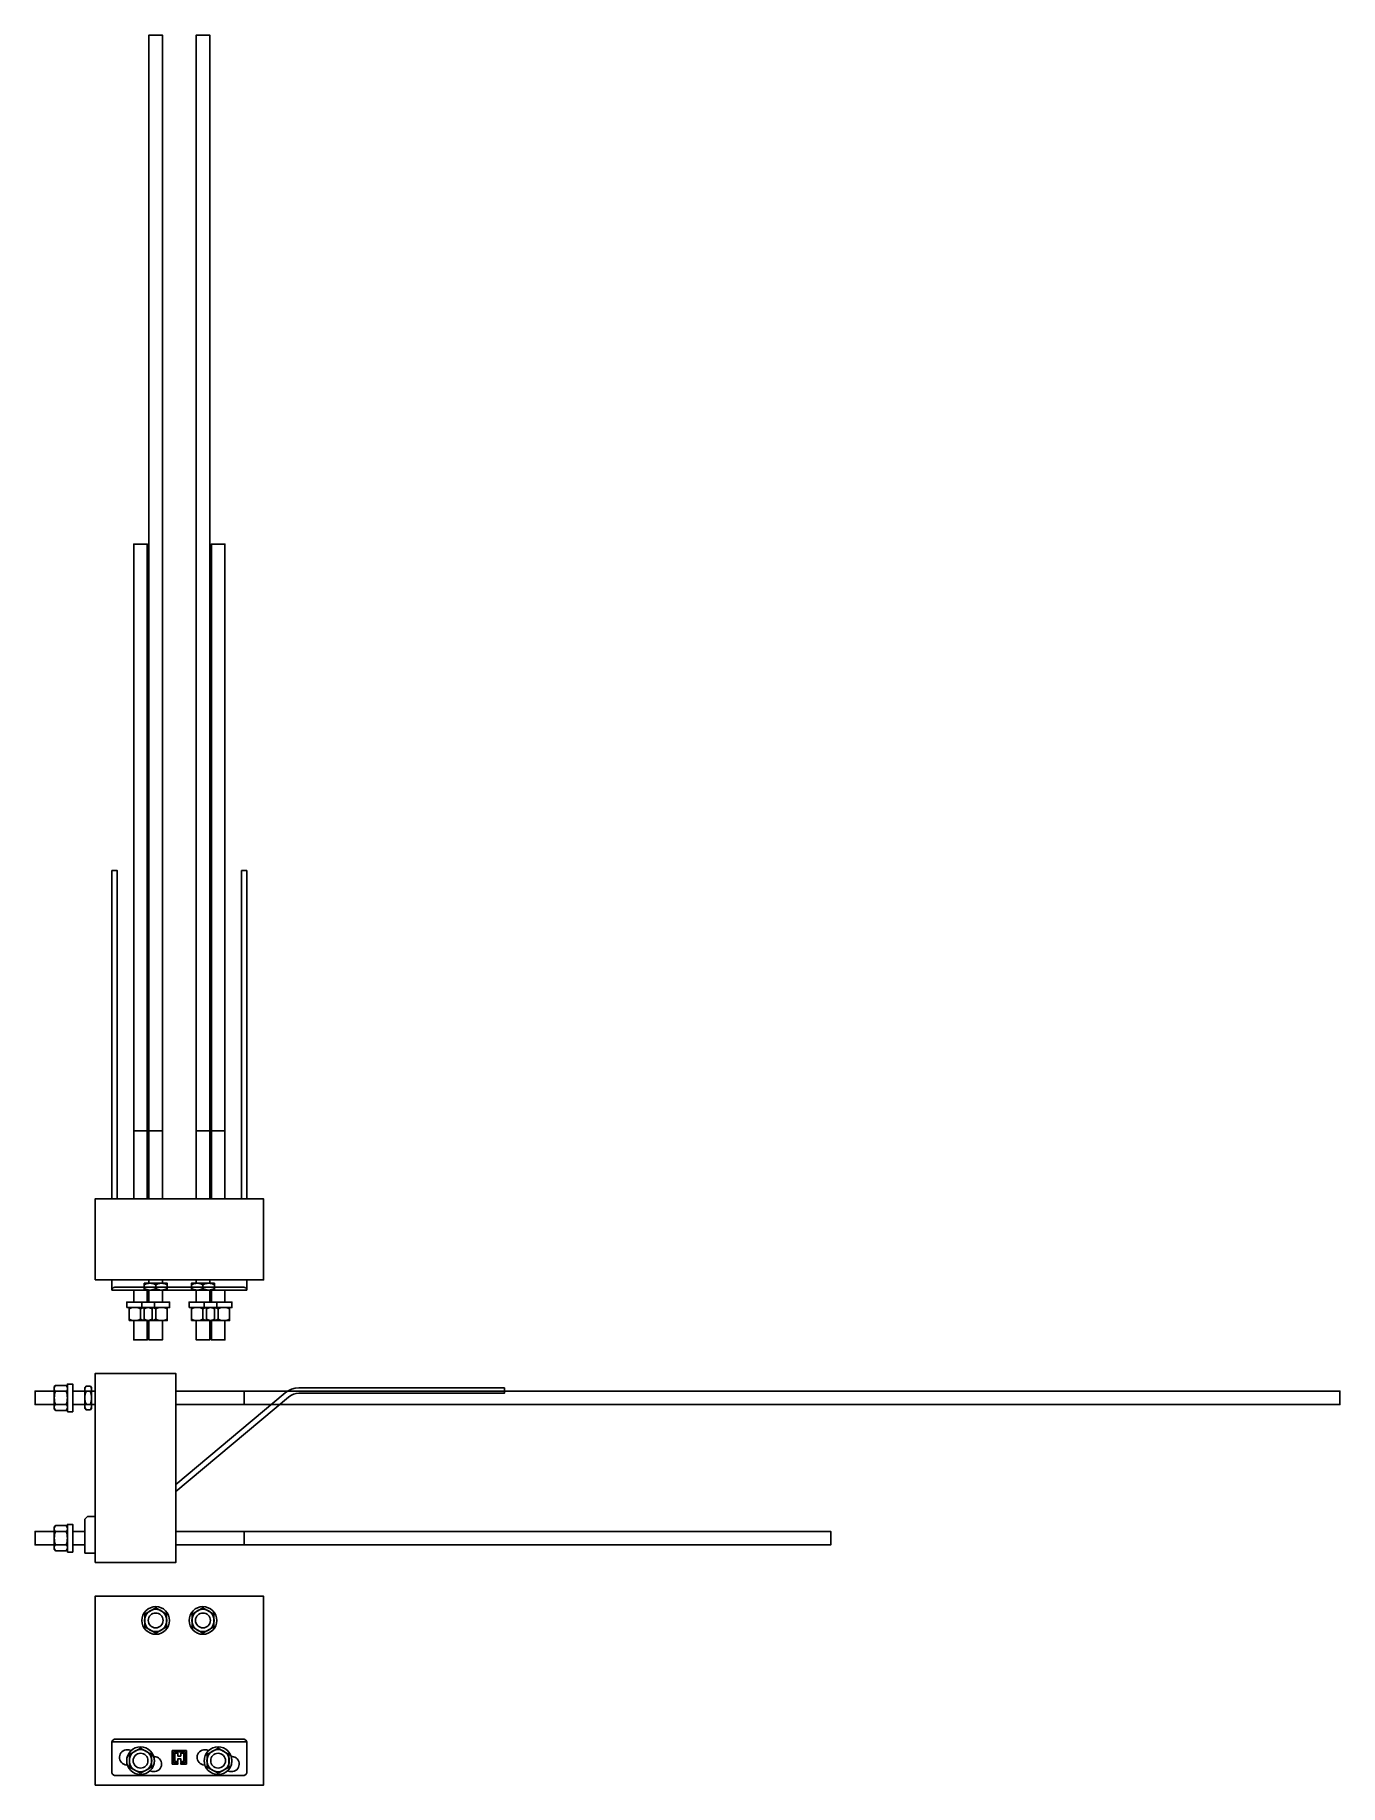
# Model space of a CAD drawing. Extents: x -89 to 1846, y -749 to 1846.
import ezdxf

# ---------------------------------------------------------------- set-up
doc = ezdxf.new("R2010")
doc.units = 0
doc.layers.add('Halfen', color=7, linetype='CONTINUOUS')

msp = doc.modelspace()

# ---------------------------------------------------------------- linework, layer by layer
at = {"layer": 'Halfen', "color": 7}
for p, q in [((90, -15), (90, -5)), ((160, -15), (160, -5)), ((67.5, -60.4), (67.5, -41)), ((90, -60.4), (90, -41)), ((160, -60.4), (160, -41)), ((182.5, -60.4), (182.5, -41)), ((-60.4, -165.185), (-41, -165.185)), ((-15, -165.185), (-5, -165.185)), ((-60.4, -184.815), (-41, -184.815)), ((-15, -184.815), (-5, -184.815)), ((-60.4, -373.185), (-41, -373.185)), ((-60.4, -392.815), (-41, -392.815)), ((25.101, -685), (224.899, -685))]:
    msp.add_line(p, q, dxfattribs=at)
for points in [[(100, 221), (100, 1846), (80, 1846), (80, 221)], [(170, 221), (170, 1846), (150, 1846), (150, 221)], [(77.5, 221), (77.5, 1091), (57.5, 1091), (57.5, 221)], [(192.5, 221), (192.5, 1091), (172.5, 1091), (172.5, 221)], [(25, 607.068), (25, 120), (33, 120), (33, 607.068)], [(217, 607.068), (217, 120), (225, 120), (225, 607.068)], [(57.5, 221), (57.5, 120), (77.5, 120), (77.5, 221)], [(80, 221), (80, 120), (100, 120), (100, 221)], [(150, 221), (150, 120), (170, 120), (170, 221)], [(172.5, 221), (172.5, 120), (192.5, 120), (192.5, 221)], [(0, 0), (250, 0), (250, 120), (0, 120)], [(25, -15), (225, -15), (225, 0), (25, 0)], [(80, 0), (80, -5), (100, -5), (100, 0)], [(150, 0), (150, -5), (170, -5), (170, 0)], [(57.5, -15), (57.5, -33), (77.5, -33), (77.5, -15)], [(73, -15), (107, -15), (107, -5), (73, -5)], [(80, -15), (80, -33), (100, -33), (100, -15)], [(143, -15), (177, -15), (177, -5), (143, -5)], [(150, -15), (150, -33), (170, -33), (170, -15)], [(172.5, -15), (172.5, -33), (192.5, -33), (192.5, -15)], [(47, -41), (88, -41), (88, -33), (47, -33)], [(50.5, -60.4), (84.5, -60.4), (84.5, -41), (50.5, -41)], [(69.5, -41), (110.5, -41), (110.5, -33), (69.5, -33)], [(73, -60.4), (107, -60.4), (107, -41), (73, -41)], [(139.5, -41), (180.5, -41), (180.5, -33), (139.5, -33)], [(143, -60.4), (177, -60.4), (177, -41), (143, -41)], [(162, -41), (203, -41), (203, -33), (162, -33)], [(165.5, -60.4), (199.5, -60.4), (199.5, -41), (165.5, -41)], [(57.5, -60.4), (57.5, -89), (77.5, -89), (77.5, -60.4)], [(80, -60.4), (80, -89), (100, -89), (100, -60.4)], [(150, -60.4), (150, -89), (170, -89), (170, -60.4)], [(172.5, -60.4), (172.5, -89), (192.5, -89), (192.5, -60.4)], [(-41, -195.5), (-33, -195.5), (-33, -154.5), (-41, -154.5)], [(0, -419), (120, -419), (120, -139), (0, -139)], [(-60.4, -165), (-89, -165), (-89, -185), (-60.4, -185)], [(-58.621, -193.645), (-42.779, -193.645), (-41, -191.866), (-41, -158.134), (-42.779, -156.355), (-58.621, -156.355), (-60.4, -158.134), (-60.4, -191.866)], [(-15, -165), (-33, -165), (-33, -185), (-15, -185)], [(-13.098, -192.515), (-6.902, -192.515), (-5, -190.613), (-5, -159.387), (-6.902, -157.485), (-13.098, -157.485), (-15, -159.387), (-15, -190.613)], [(0, -165), (-5, -165), (-5, -185), (0, -185)], [(607.068, -160.064), (302.259, -160.064), (296.702, -160.55), (291.315, -161.994), (286.259, -164.351), (281.69, -167.551), (120, -303.225), (120, -313.668), (286.832, -173.679), (290.259, -171.28), (294.051, -169.512), (298.092, -168.429), (302.259, -168.064), (607.068, -168.064)], [(221, -165), (120, -165), (120, -185), (221, -185)], [(221, -185), (1846, -185), (1846, -165), (221, -165)], [(-41, -403.5), (-33, -403.5), (-33, -362.5), (-41, -362.5)], [(-15, -405), (0, -405), (0, -351), (-11, -351), (-15, -355)], [(-60.4, -373), (-89, -373), (-89, -393), (-60.4, -393)], [(-58.621, -401.645), (-42.779, -401.645), (-41, -399.866), (-41, -366.134), (-42.779, -364.355), (-58.621, -364.355), (-60.4, -366.134), (-60.4, -399.866)], [(-15, -373), (-33, -373), (-33, -393), (-15, -393)], [(221, -373), (120, -373), (120, -393), (221, -393)], [(221, -393), (1091, -393), (1091, -373), (221, -373)], [(0, -749), (250, -749), (250, -469), (0, -469)], [(110.5, -505), (110.106, -501.001), (108.94, -497.155), (107.045, -493.611), (104.496, -490.504), (101.389, -487.955), (97.845, -486.06), (93.999, -484.894), (90, -484.5), (86.001, -484.894), (82.155, -486.06), (78.611, -487.955), (75.504, -490.504), (72.955, -493.611), (71.06, -497.155), (69.894, -501.001), (69.5, -505), (69.894, -508.999), (71.06, -512.845), (72.955, -516.389), (75.504, -519.496), (78.611, -522.045), (82.155, -523.94), (86.001, -525.106), (90, -525.5), (93.999, -525.106), (97.845, -523.94), (101.389, -522.045), (104.496, -519.496), (107.045, -516.389), (108.94, -512.845), (110.106, -508.999)], [(90, -523.645), (106.147, -514.322), (106.147, -495.678), (90, -486.355), (73.853, -495.678), (73.853, -514.322)], [(180.5, -505), (180.106, -501.001), (178.94, -497.155), (177.045, -493.611), (174.496, -490.504), (171.389, -487.955), (167.845, -486.06), (163.999, -484.894), (160, -484.5), (156.001, -484.894), (152.155, -486.06), (148.611, -487.955), (145.504, -490.504), (142.955, -493.611), (141.06, -497.155), (139.894, -501.001), (139.5, -505), (139.894, -508.999), (141.06, -512.845), (142.955, -516.389), (145.504, -519.496), (148.611, -522.045), (152.155, -523.94), (156.001, -525.106), (160, -525.5), (163.999, -525.106), (167.845, -523.94), (171.389, -522.045), (174.496, -519.496), (177.045, -516.389), (178.94, -512.845), (180.106, -508.999)], [(160, -523.645), (176.147, -514.322), (176.147, -495.678), (160, -486.355), (143.853, -495.678), (143.853, -514.322)], [(25, -730), (25.096, -730.975), (25.381, -731.913), (25.843, -732.778), (26.464, -733.536), (27.222, -734.157), (28.087, -734.619), (29.025, -734.904), (30, -735), (220, -735), (220.975, -734.904), (221.913, -734.619), (222.778, -734.157), (223.536, -733.536), (224.157, -732.778), (224.619, -731.913), (224.904, -730.975), (225, -730), (225, -686), (224.904, -685.025), (224.619, -684.087), (224.157, -683.222), (223.536, -682.464), (222.778, -681.843), (221.913, -681.381), (220.975, -681.096), (220, -681), (30, -681), (29.025, -681.096), (28.087, -681.381), (27.222, -681.843), (26.464, -682.464), (25.843, -683.222), (25.381, -684.087), (25.096, -685.025), (25, -686)], [(48.04, -696.763), (45.837, -696.874), (43.698, -697.412), (41.706, -698.357), (39.936, -699.673), (38.457, -701.308), (37.325, -703.201), (36.584, -705.278), (36.263, -707.46), (36.374, -709.663), (36.912, -711.802), (37.857, -713.794), (39.173, -715.564), (40.808, -717.043), (42.701, -718.175), (44.778, -718.916), (48.173, -719.762), (47.883, -718.951), (47.394, -716.999), (47.099, -715.009), (47, -713), (47.099, -710.991), (47.394, -709.001), (47.883, -707.049), (48.56, -705.155), (49.421, -703.336), (50.455, -701.611), (51.653, -699.995), (53.004, -698.504), (53.633, -697.935), (50.222, -697.084)], [(88, -713), (87.606, -709.001), (86.44, -705.155), (84.545, -701.611), (81.996, -698.504), (78.889, -695.955), (75.345, -694.06), (71.499, -692.894), (67.5, -692.5), (63.501, -692.894), (59.655, -694.06), (56.111, -695.955), (53.004, -698.504), (50.455, -701.611), (48.56, -705.155), (47.394, -709.001), (47, -713), (47.394, -716.999), (48.56, -720.845), (50.455, -724.389), (53.004, -727.496), (56.111, -730.045), (59.655, -731.94), (63.501, -733.106), (67.5, -733.5), (71.499, -733.106), (75.345, -731.94), (78.889, -730.045), (81.996, -727.496), (84.545, -724.389), (86.44, -720.845), (87.606, -716.999)], [(67.5, -731.645), (83.647, -722.322), (83.647, -703.678), (67.5, -694.355), (51.353, -703.678), (51.353, -722.322)], [(114.5, -718), (123, -718), (123, -716), (116.5, -716), (116.5, -700), (133.5, -700), (133.5, -716), (127, -716), (127, -718), (135.5, -718), (135.5, -698), (114.5, -698)], [(163.04, -696.763), (160.837, -696.874), (158.698, -697.412), (156.706, -698.357), (154.936, -699.673), (153.457, -701.308), (152.325, -703.201), (151.584, -705.278), (151.263, -707.46), (151.374, -709.663), (151.912, -711.802), (152.857, -713.794), (154.173, -715.564), (155.808, -717.043), (157.701, -718.175), (159.778, -718.916), (163.173, -719.762), (162.883, -718.951), (162.394, -716.999), (162.099, -715.009), (162, -713), (162.099, -710.991), (162.394, -709.001), (162.883, -707.049), (163.56, -705.155), (164.421, -703.336), (165.455, -701.611), (166.653, -699.995), (168.004, -698.504), (168.633, -697.935), (165.222, -697.084)], [(203, -713), (202.606, -709.001), (201.44, -705.155), (199.545, -701.611), (196.996, -698.504), (193.889, -695.955), (190.345, -694.06), (186.499, -692.894), (182.5, -692.5), (178.501, -692.894), (174.655, -694.06), (171.111, -695.955), (168.004, -698.504), (165.455, -701.611), (163.56, -705.155), (162.394, -709.001), (162, -713), (162.394, -716.999), (163.56, -720.845), (165.455, -724.389), (168.004, -727.496), (171.111, -730.045), (174.655, -731.94), (178.501, -733.106), (182.5, -733.5), (186.499, -733.106), (190.345, -731.94), (193.889, -730.045), (196.996, -727.496), (199.545, -724.389), (201.44, -720.845), (202.606, -716.999)], [(182.5, -731.645), (198.647, -722.322), (198.647, -703.678), (182.5, -694.355), (166.353, -703.678), (166.353, -722.322)], [(86.816, -706.208), (87.117, -707.049), (87.606, -709.001), (87.901, -710.991), (88, -713), (87.901, -715.009), (87.606, -716.999), (87.117, -718.951), (86.44, -720.845), (85.579, -722.664), (84.545, -724.389), (83.347, -726.005), (81.996, -727.496), (81.39, -728.044), (84.778, -728.889), (86.96, -729.21), (89.163, -729.1), (91.302, -728.561), (93.294, -727.616), (95.064, -726.301), (96.543, -724.665), (97.675, -722.772), (98.416, -720.695), (98.737, -718.513), (98.626, -716.31), (98.088, -714.172), (97.143, -712.179), (95.827, -710.409), (94.192, -708.93), (92.299, -707.798), (90.222, -707.057)], [(118.5, -714), (123, -714), (123, -710), (127, -710), (127, -714), (131.5, -714), (131.5, -702), (127, -702), (127, -706), (123, -706), (123, -702), (118.5, -702)], [(201.816, -706.208), (202.117, -707.049), (202.606, -709.001), (202.901, -710.991), (203, -713), (202.901, -715.009), (202.606, -716.999), (202.117, -718.951), (201.44, -720.845), (200.579, -722.664), (199.545, -724.389), (198.347, -726.005), (196.996, -727.496), (196.39, -728.044), (199.778, -728.889), (201.96, -729.21), (204.163, -729.1), (206.302, -728.561), (208.294, -727.616), (210.064, -726.301), (211.543, -724.665), (212.675, -722.772), (213.416, -720.695), (213.737, -718.513), (213.626, -716.31), (213.088, -714.172), (212.143, -712.179), (210.827, -710.409), (209.192, -708.93), (207.299, -707.798), (205.222, -707.057)]]:
    msp.add_lwpolyline(points, close=True, dxfattribs=at)
msp.add_lwpolyline([(25, -15), (25.077, -14.22), (25.304, -13.469), (25.674, -12.778), (26.172, -12.172), (26.778, -11.674), (27.469, -11.304), (28.22, -11.077), (29, -11), (221, -11), (221.78, -11.077), (222.531, -11.304), (223.222, -11.674), (223.828, -12.172), (224.326, -12.778), (224.696, -13.469), (224.923, -14.22), (225, -15)], dxfattribs=at)
for centre, radius in [((90, -505), 16.5), ((160, -505), 16.5), ((90, -505), 11), ((160, -505), 11), ((67.5, -713), 16.5), ((182.5, -713), 16.5), ((67.5, -713), 11), ((182.5, -713), 11)]:
    msp.add_circle(centre, radius, dxfattribs=at)
for centre, radius, start, end in [((81.5, -22.515), 17.515, 60.967979, 119.032021), ((81.5, 2.515), 17.515, 240.967987, 299.032013), ((98.5, -22.515), 17.515, 60.967979, 119.032021), ((98.5, 2.515), 17.515, 240.967987, 299.032013), ((151.5, -22.515), 17.515, 60.967979, 119.032021), ((151.5, 2.515), 17.515, 240.967987, 299.032013), ((168.5, -22.515), 17.515, 60.967979, 119.032021), ((168.5, 2.515), 17.515, 240.967987, 299.032013), ((59, -59.645), 18.645, 62.878025, 117.121971), ((76, -59.645), 18.645, 62.878025, 117.121971), ((81.5, -59.645), 18.645, 62.878025, 117.121971), ((98.5, -59.645), 18.645, 62.878025, 117.121971), ((151.5, -59.645), 18.645, 62.878025, 117.121971), ((168.5, -59.645), 18.645, 62.878025, 117.121971), ((174, -59.645), 18.645, 62.878025, 117.121971), ((191, -59.645), 18.645, 62.878025, 117.121971), ((59, -41.755), 18.645, 242.878021, 297.121979), ((76, -41.755), 18.645, 242.878021, 297.121979), ((81.5, -41.755), 18.645, 242.878021, 297.121979), ((98.5, -41.755), 18.645, 242.878021, 297.121979), ((151.5, -41.755), 18.645, 242.878021, 297.121979), ((168.5, -41.755), 18.645, 242.878021, 297.121979), ((174, -41.755), 18.645, 242.878021, 297.121979), ((191, -41.755), 18.645, 242.878021, 297.121979), ((-52.741, -161.262), 7.659, 140.152039, 219.847961), ((-32.432, -175), 27.968, 159.455093, 200.544907), ((-48.659, -161.262), 7.659, -39.847961, 39.847961), ((-68.968, -175), 27.968, -20.544922, 20.544909), ((-7.719, -162.392), 7.281, 137.625839, 222.374161), ((11.272, -175), 26.272, 158.063248, 201.936752), ((-12.281, -162.392), 7.281, -42.374176, 42.374165), ((-31.272, -175), 26.272, -21.936737, 21.936749), ((-52.741, -188.738), 7.659, 140.152039, 219.847961), ((-48.659, -188.738), 7.659, -39.847961, 39.847961), ((-7.719, -187.608), 7.281, 137.625839, 222.374161), ((-12.281, -187.608), 7.281, -42.374176, 42.374165), ((-52.741, -369.262), 7.659, 140.152039, 219.847961), ((-32.432, -383), 27.968, 159.455093, 200.544907), ((-48.659, -369.262), 7.659, -39.847961, 39.847961), ((-68.968, -383), 27.968, -20.544922, 20.544909), ((-52.741, -396.738), 7.659, 140.152039, 219.847961), ((-48.659, -396.738), 7.659, -39.847961, 39.847961)]:
    msp.add_arc(centre, radius, start, end, dxfattribs=at)

doc.saveas('drawing.dxf')
